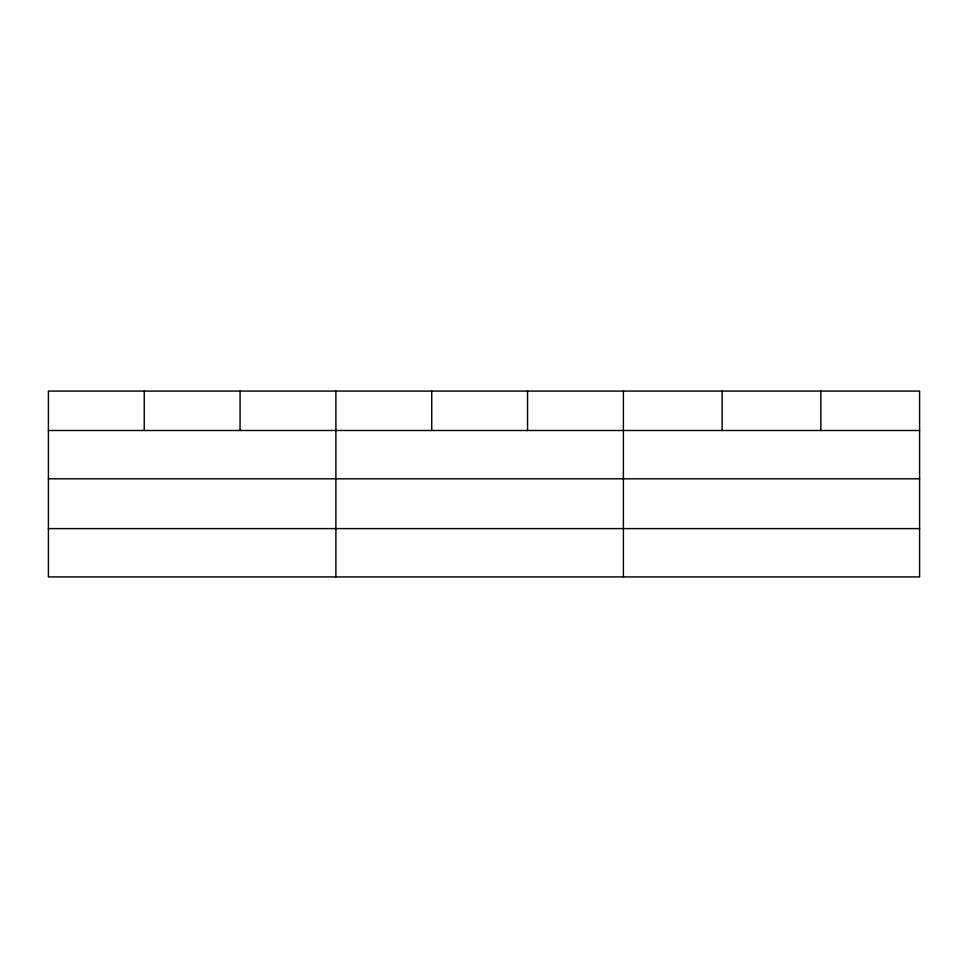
<?xml version="1.0" encoding="UTF-8"?>
<svg xmlns="http://www.w3.org/2000/svg" width="968" height="968" viewBox="0 0 968 968"><rect width="100%" height="100%" fill="white"/><g stroke="black" fill="none" stroke-linecap="round" stroke-linejoin="round"><path stroke-width="1.45" d="M919.6 478.809L919.6 391.084L48.4 391.084L48.4 576.916L919.6 576.916L919.6 478.809L48.4 478.809M48.4 430.494L919.6 430.494M48.4 528.601L919.6 528.601M820.864 391.084L820.864 430.494M722.128 391.084L722.128 430.494M623.392 391.084L623.392 576.916M527.56 391.084L527.56 430.494M431.728 391.084L431.728 430.494M335.896 391.084L335.896 576.916M240.064 391.084L240.064 430.494M144.232 391.084L144.232 430.494"/></g></svg>
